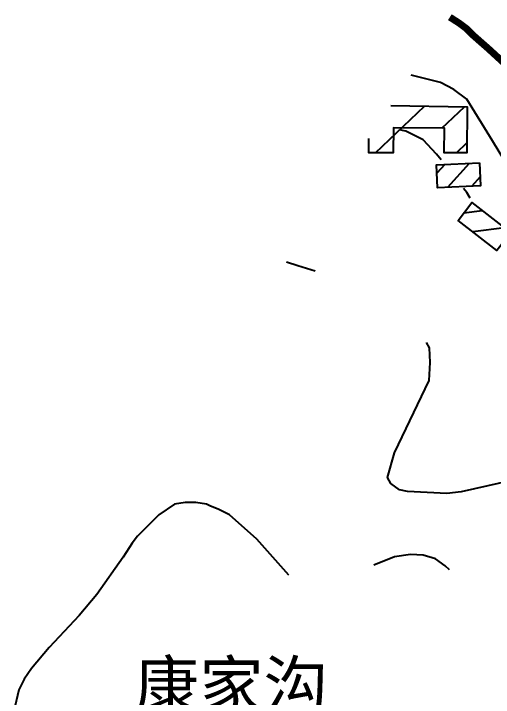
# Model space of a CAD drawing. Extents: x 35515948 to 35520624, y 3302916 to 3308279.
# Drawn here: x 35517276 to 35517448.3, y 3306438.7 to 3306684.2 of the extents above; entities that cross this region are included whole.
import ezdxf

# ---------------------------------------------------------------- set-up
doc = ezdxf.new("R2010")
doc.units = 0
doc.header["$LTSCALE"] = 10000
doc.header["$MEASUREMENT"] = 0
for name, color, linetype in [('2113', 7, 'CONTINUOUS'), ('8111', 34, 'CONTINUOUS'), ('8112', 34, 'CONTINUOUS')]:
    doc.layers.add(name, color=color, linetype=linetype)
doc.styles.add('仿宋体', font='')
doc.styles.get('仿宋体').set_extended_font_data('文鼎CS仿宋体')

msp = doc.modelspace()

# ---------------------------------------------------------------- linework, layer by layer
at = {"layer": '2113', "linetype": 'Continuous', "ltscale": 0.005}
for p, q in [((35517430.91, 3306630.04), (35517428.05, 3306626.91)), ((35517439.65, 3306630.44), (35517431.78, 3306621.83)), ((35517443.59, 3306625.57), (35517440.52, 3306622.22)), ((35517444.33, 3306613.46), (35517437.68, 3306612.62)), ((35517452.24, 3306607.32), (35517440.87, 3306605.89))]:
    msp.add_line(p, q, dxfattribs=at)
at = {"layer": '2113', "linetype": 'Continuous', "ltscale": 0.005, "flags": 128}
msp.add_lwpolyline([(35517411.47, 3306651.18), (35517438.93, 3306650.72), (35517438.93, 3306650.72), (35517438.93, 3306650.72), (35517438.8, 3306634.19), (35517430.69, 3306634.25), (35517430.76, 3306643.05), (35517412.38, 3306643.19), (35517412.31, 3306634.18), (35517403.61, 3306634.25), (35517403.59, 3306639.38)], dxfattribs=at)
at = {"layer": '2113', "ltscale": 0.005, "flags": 128}
for points in [[(35517405.97, 3306634.23), (35517423.62, 3306650.98)], [(35517429.8, 3306643.06), (35517437.9, 3306650.74)], [(35517435.01, 3306634.22), (35517438.83, 3306637.84)]]:
    msp.add_lwpolyline(points, dxfattribs=at)
at = {"layer": '2113', "linetype": 'Continuous', "ltscale": 0.005}
for points in [[(35517443.37, 3306630.6), (35517443.73, 3306622.36), (35517428.28, 3306621.67), (35517427.91, 3306629.91)], [(35517454.56, 3306605.52), (35517449.59, 3306599.12), (35517435.62, 3306609.97), (35517440.59, 3306616.37)]]:
    msp.add_lwpolyline(points, close=True, dxfattribs=at)
at = {"layer": '8111', "linetype": 'Continuous', "ltscale": 0.005}
for points, elevation in [([(35517452.46, 3306631.22), (35517447.97, 3306638.59), (35517438.77, 3306653.52), (35517434.16, 3306656.99), (35517429.3, 3306659.51), (35517418.8, 3306662.17)], 420), ([(35517429.56, 3306631.72), (35517427.91, 3306633.81), (35517423.14, 3306638.85), (35517416.89, 3306642.06), (35517415.03, 3306642.43)], 415), ([(35517440.01, 3306617.93), (35517438.77, 3306620.01), (35517437.61, 3306621.48)], 415), ([(35517459.56, 3306517.59), (35517436.7, 3306512.51), (35517431.62, 3306511.87), (35517417.41, 3306512.56), (35517414.63, 3306513.25), (35517411.42, 3306515.51), (35517410.3, 3306517.59), (35517412.81, 3306526.53), (35517425.22, 3306552.48), (35517425.66, 3306558.91), (35517425.4, 3306564.2), (35517424.32, 3306566.07)], 410)]:
    msp.add_lwpolyline(points, dxfattribs=dict(at, elevation=elevation))
at = {"layer": '8111', "linetype": 'Continuous', "ltscale": 0.005, "flags": 128}
for points, elevation in [([(35517384.3, 3306591.76), (35517378.09, 3306593.63), (35517373.98, 3306595.01)], 410), ([(35517374.86, 3306482.52), (35517363.42, 3306495.54), (35517353.52, 3306504.25), (35517349.7, 3306506.16), (35517346.53, 3306507.43), (35517345.26, 3306508.06), (35517341.45, 3306508.7), (35517337.64, 3306508.7), (35517333.83, 3306508.06), (35517328.12, 3306504.25), (35517320.49, 3306496.63), (35517318.59, 3306494.09), (35517315.41, 3306489.01), (35517305.89, 3306475.68), (35517299.54, 3306468.06), (35517288.74, 3306456.63), (35517282.4, 3306449.01), (35517279.85, 3306445.2), (35517277.95, 3306441.39), (35517276.05, 3306433.77)], 405), ([(35517432.6, 3306484.51), (35517430.95, 3306485.91), (35517427.48, 3306488.42), (35517423.14, 3306489.81), (35517418.54, 3306489.99), (35517412.81, 3306489.12), (35517405.33, 3306486.11)], 405)]:
    msp.add_lwpolyline(points, dxfattribs=dict(at, elevation=elevation))
at = {"layer": '8112', "linetype": 'Continuous', "ltscale": 0.005, "const_width": 2.5, "elevation": 425}
msp.add_lwpolyline([(35517514.79, 3306653.85), (35517512.64, 3306652.7), (35517504.13, 3306648.29), (35517497.51, 3306646.4), (35517491.2, 3306646.4), (35517479.23, 3306648.6), (35517469.45, 3306653.64), (35517464.01, 3306656.65), (35517458.92, 3306660.46), (35517453.84, 3306664.91), (35517446.23, 3306671.89), (35517441.15, 3306676.34), (35517438.6, 3306678.88), (35517436.06, 3306680.78), (35517432.67, 3306682.96)], dxfattribs=at)

# ---------------------------------------------------------------- texts
at = {"layer": '2113', "linetype": 'Continuous', "ltscale": 0.005, "style": '仿宋体'}
msp.add_text('康家沟', height=17, dxfattribs=at).set_placement((35517319.44, 3306434.54, 3306519.62))

doc.saveas('drawing.dxf')
